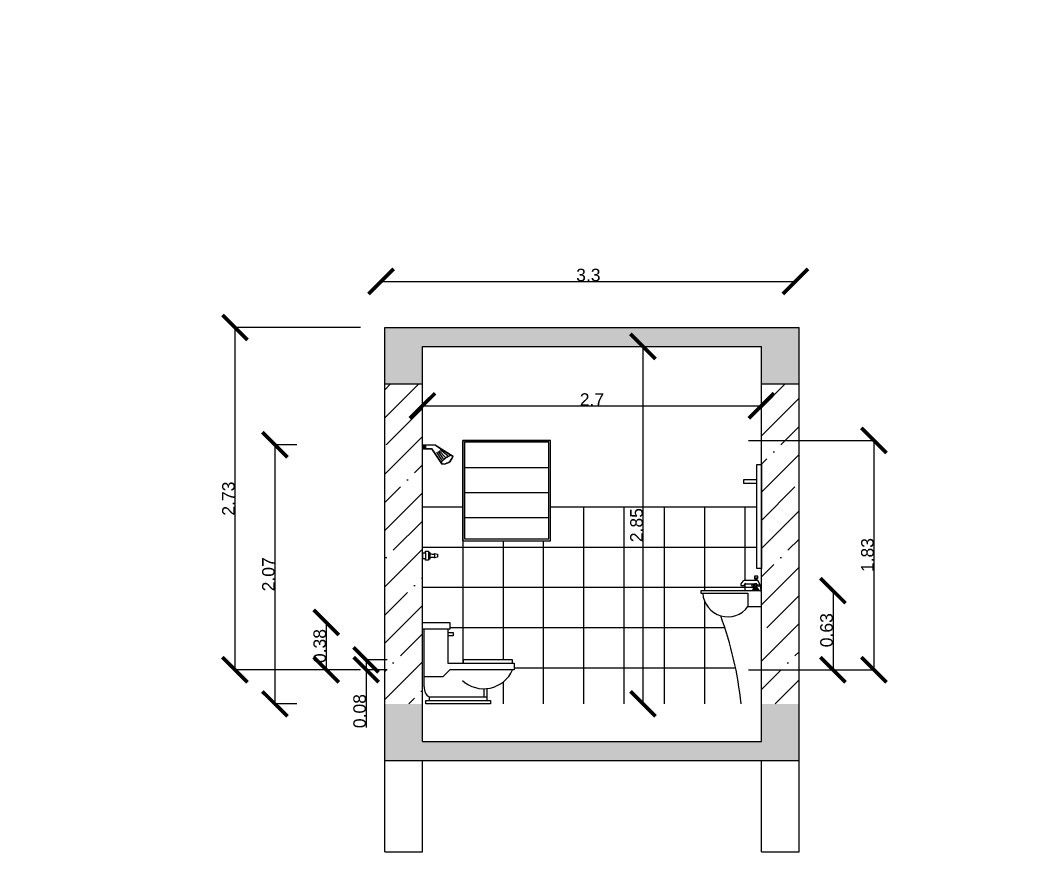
# Model space of a CAD drawing. Header units: metres. Extents: x 3586 to 7307, y 3108 to 6437.
# Drawn here: x 4052.3 to 4060.34, y 3234.52 to 3241.28 of the extents above; entities that cross this region are included whole.
import ezdxf

# ---------------------------------------------------------------- set-up
doc = ezdxf.new("R2010")
doc.units = ezdxf.units.M
doc.layers.add('FURNITURE', color=40, linetype='Continuous')
doc.styles.get("Standard").update_dxf_attribs({"font": 'arial.ttf'})
doc.dimstyles.new('ISO-25', dxfattribs={"dimtxt": 0.1, "dimasz": 0.2, "dimexe": 0, "dimexo": 1, "dimgap": 0, "dimtad": 1, "dimdsep": 46, "dimtxsty": 'Standard', "dimblk": 'ARCHTICK', "dimcen": 0, "dimadec": 0, "dimazin": 0, "dimtfac": 1, "dimtmove": 0, "dimatfit": 3, "dimldrblk": 'ARCHTICK', "dimfxl": 1, "dimfxlon": 1, "dimarcsym": 0})

# ---------------------------------------------------------------- blocks, each defined once
blk = doc.blocks.new('_ArchTick')
at = {"color": 0, "linetype": 'ByBlock', "const_width": 0.15}
blk.add_lwpolyline([(-0.5, -0.5), (0.5, 0.5)], dxfattribs=at)
blk = doc.blocks.new('*D531')
at = {"color": 0, "lineweight": -2, "transparency": 16777216}
for p, q in [((4055.0131, 3238.8293), (4054.0131, 3238.8293)), ((4054.0131, 3238.8293), (4054.0131, 3236.102)), ((4055.0131, 3236.102), (4054.0131, 3236.102))]:
    blk.add_line(p, q, dxfattribs=at)
at = {"layer": 'Defpoints', "color": 0, "transparency": 16777216}
for p in [(4058.507, 3238.8293), (4054.0131, 3236.102), (4058.507, 3236.102)]:
    blk.add_point(p, dxfattribs=at)
at = {"color": 0, "lineweight": -2, "transparency": 16777216, "xscale": 0.2, "yscale": 0.2, "zscale": 0.2}
for p, rotation in [((4054.0131, 3238.8293), 90), ((4054.0131, 3236.102), 270)]:
    blk.add_blockref('_ArchTick', p, dxfattribs=dict(at, rotation=rotation))
at = {"color": 0, "transparency": 16777216, "insert": (4053.962, 3237.4656), "char_height": 0.1, "attachment_point": 5, "rotation": 90}
blk.add_mtext('2.73', dxfattribs=at)
blk = doc.blocks.new('*D532')
at = {"color": 0, "lineweight": -2, "transparency": 16777216}
blk.add_line((4055.1781, 3239.1966), (4058.4781, 3239.1966), dxfattribs=at)
at = {"layer": 'Defpoints', "color": 0, "transparency": 16777216}
for p in [(4058.4781, 3239.1966), (4055.1781, 3238.413), (4058.4781, 3238.413)]:
    blk.add_point(p, dxfattribs=at)
at = {"color": 0, "lineweight": -2, "transparency": 16777216, "xscale": 0.2, "yscale": 0.2, "zscale": 0.2, "rotation": 180}
blk.add_blockref('_ArchTick', (4055.1781, 3239.1966), dxfattribs=at)
at = {"color": 0, "lineweight": -2, "transparency": 16777216, "xscale": 0.2, "yscale": 0.2, "zscale": 0.2}
blk.add_blockref('_ArchTick', (4058.4781, 3239.1966), dxfattribs=at)
at = {"color": 0, "transparency": 16777216, "insert": (4056.8281, 3239.2477), "char_height": 0.1, "attachment_point": 5}
blk.add_mtext('3.3', dxfattribs=at)
blk = doc.blocks.new('*D533')
at = {"color": 0, "lineweight": -2, "transparency": 16777216}
blk.add_line((4055.507, 3238.2051), (4058.207, 3238.2051), dxfattribs=at)
at = {"layer": 'Defpoints', "color": 0, "transparency": 16777216}
for p in [(4058.207, 3238.2051), (4055.507, 3237.6523), (4058.207, 3237.6523)]:
    blk.add_point(p, dxfattribs=at)
at = {"color": 0, "lineweight": -2, "transparency": 16777216, "xscale": 0.2, "yscale": 0.2, "zscale": 0.2, "rotation": 180}
blk.add_blockref('_ArchTick', (4055.507, 3238.2051), dxfattribs=at)
at = {"color": 0, "lineweight": -2, "transparency": 16777216, "xscale": 0.2, "yscale": 0.2, "zscale": 0.2}
blk.add_blockref('_ArchTick', (4058.207, 3238.2051), dxfattribs=at)
at = {"color": 0, "transparency": 16777216, "insert": (4056.857, 3238.2553), "char_height": 0.1, "attachment_point": 5}
blk.add_mtext('2.7', dxfattribs=at)
blk = doc.blocks.new('*D534')
at = {"color": 0, "lineweight": -2, "transparency": 16777216}
blk.add_line((4058.7768, 3236.7319), (4058.7768, 3236.102), dxfattribs=at)
at = {"layer": 'Defpoints', "color": 0, "transparency": 16777216}
for p in [(4058.207, 3236.7319), (4058.207, 3236.102), (4058.7768, 3236.102)]:
    blk.add_point(p, dxfattribs=at)
at = {"color": 0, "lineweight": -2, "transparency": 16777216, "xscale": 0.2, "yscale": 0.2, "zscale": 0.2}
for p, rotation in [((4058.7768, 3236.7319), 90), ((4058.7768, 3236.102), 270)]:
    blk.add_blockref('_ArchTick', p, dxfattribs=dict(at, rotation=rotation))
at = {"color": 0, "transparency": 16777216, "insert": (4058.7257, 3236.417), "char_height": 0.1, "attachment_point": 5, "rotation": 90}
blk.add_mtext('0.63', dxfattribs=at)
blk = doc.blocks.new('*D535')
at = {"color": 0, "lineweight": -2, "transparency": 16777216}
blk.add_line((4054.7402, 3236.4791), (4054.7402, 3236.102), dxfattribs=at)
at = {"layer": 'Defpoints', "color": 0, "transparency": 16777216}
for p in [(4055.507, 3236.4791), (4054.7402, 3236.102), (4055.507, 3236.102)]:
    blk.add_point(p, dxfattribs=at)
at = {"color": 0, "lineweight": -2, "transparency": 16777216, "xscale": 0.2, "yscale": 0.2, "zscale": 0.2}
for p, rotation in [((4054.7402, 3236.4791), 90), ((4054.7402, 3236.102), 270)]:
    blk.add_blockref('_ArchTick', p, dxfattribs=dict(at, rotation=rotation))
at = {"color": 0, "transparency": 16777216, "insert": (4054.6891, 3236.2906), "char_height": 0.1, "attachment_point": 5, "rotation": 90}
blk.add_mtext('0.38', dxfattribs=at)
blk = doc.blocks.new('*D536')
at = {"color": 0, "lineweight": -2, "transparency": 16777216}
for p, q in [((4055.2245, 3236.1813), (4055.0578, 3236.1813)), ((4055.0578, 3236.1813), (4055.0578, 3236.102)), ((4055.2245, 3236.102), (4055.0578, 3236.102)), ((4055.0578, 3236.102), (4055.0578, 3235.642))]:
    blk.add_line(p, q, dxfattribs=at)
at = {"layer": 'Defpoints', "color": 0, "transparency": 16777216}
for p in [(4056.2245, 3236.1813), (4055.0578, 3236.102), (4056.2245, 3236.102)]:
    blk.add_point(p, dxfattribs=at)
at = {"color": 0, "lineweight": -2, "transparency": 16777216, "xscale": 0.2, "yscale": 0.2, "zscale": 0.2}
for p, rotation in [((4055.0578, 3236.1813), 90), ((4055.0578, 3236.102), 270)]:
    blk.add_blockref('_ArchTick', p, dxfattribs=dict(at, rotation=rotation))
at = {"color": 0, "transparency": 16777216, "insert": (4055.0068, 3235.772), "char_height": 0.1, "attachment_point": 5, "rotation": 90}
blk.add_mtext('0.08', dxfattribs=at)
blk = doc.blocks.new('*D537')
at = {"color": 0, "lineweight": -2, "transparency": 16777216}
for p, q in [((4054.507, 3237.8956), (4054.3318, 3237.8956)), ((4054.3318, 3237.8956), (4054.3318, 3235.8293)), ((4054.507, 3235.8293), (4054.3318, 3235.8293))]:
    blk.add_line(p, q, dxfattribs=at)
at = {"layer": 'Defpoints', "color": 0, "transparency": 16777216}
for p in [(4055.507, 3237.8956), (4054.3318, 3235.8293), (4055.507, 3235.8293)]:
    blk.add_point(p, dxfattribs=at)
at = {"color": 0, "lineweight": -2, "transparency": 16777216, "xscale": 0.2, "yscale": 0.2, "zscale": 0.2}
for p, rotation in [((4054.3318, 3237.8956), 90), ((4054.3318, 3235.8293), 270)]:
    blk.add_blockref('_ArchTick', p, dxfattribs=dict(at, rotation=rotation))
at = {"color": 0, "transparency": 16777216, "insert": (4054.2807, 3236.8624), "char_height": 0.1, "attachment_point": 5, "rotation": 90}
blk.add_mtext('2.07', dxfattribs=at)
blk = doc.blocks.new('*D538')
at = {"color": 0, "lineweight": -2, "transparency": 16777216}
for p, q in [((4058.1026, 3237.9293), (4059.1026, 3237.9293)), ((4059.1026, 3237.9293), (4059.1026, 3236.102)), ((4058.1026, 3236.102), (4059.1026, 3236.102))]:
    blk.add_line(p, q, dxfattribs=at)
at = {"layer": 'Defpoints', "color": 0, "transparency": 16777216}
for p in [(4055.8278, 3237.9293), (4055.8278, 3236.102), (4059.1026, 3236.102)]:
    blk.add_point(p, dxfattribs=at)
at = {"color": 0, "lineweight": -2, "transparency": 16777216, "xscale": 0.2, "yscale": 0.2, "zscale": 0.2}
for p, rotation in [((4059.1026, 3237.9293), 90), ((4059.1026, 3236.102), 270)]:
    blk.add_blockref('_ArchTick', p, dxfattribs=dict(at, rotation=rotation))
at = {"color": 0, "transparency": 16777216, "insert": (4059.0515, 3237.0156), "char_height": 0.1, "attachment_point": 5, "rotation": 90}
blk.add_mtext('1.83', dxfattribs=at)
blk = doc.blocks.new('*D539')
at = {"color": 0, "lineweight": -2, "transparency": 16777216}
blk.add_line((4057.263, 3238.6793), (4057.263, 3235.8293), dxfattribs=at)
at = {"layer": 'Defpoints', "color": 0, "transparency": 16777216}
for p in [(4057.4295, 3238.6793), (4057.263, 3235.8293), (4057.4318, 3235.8293)]:
    blk.add_point(p, dxfattribs=at)
at = {"color": 0, "lineweight": -2, "transparency": 16777216, "xscale": 0.2, "yscale": 0.2, "zscale": 0.2}
for p, rotation in [((4057.263, 3238.6793), 90), ((4057.263, 3235.8293), 270)]:
    blk.add_blockref('_ArchTick', p, dxfattribs=dict(at, rotation=rotation))
at = {"color": 0, "transparency": 16777216, "insert": (4057.2119, 3237.2543), "char_height": 0.1, "attachment_point": 5, "rotation": 90}
blk.add_mtext('2.85', dxfattribs=at)
blk = doc.blocks.new('*D568')
at = {"color": 0, "lineweight": -2, "transparency": 16777216}
for p, q in [((4079.8161, 3238.5544), (4079.8161, 3237.8544)), ((4032.2083, 3238.2008), (4032.2083, 3237.2811))]:
    blk.add_line(p, q, dxfattribs=at)
at = {"layer": 'Defpoints', "color": 0, "transparency": 16777216}
for p in [(4079.5423, 3238.5544), (4031.3039, 3238.2008), (4079.5423, 3237.8544), (4079.8161, 3237.8544), (4031.3039, 3237.2811), (4032.2083, 3237.2811)]:
    blk.add_point(p, dxfattribs=at)
at = {"color": 0, "lineweight": -2, "transparency": 16777216, "xscale": 0.2, "yscale": 0.2, "zscale": 0.2}
for p, rotation in [((4079.8161, 3238.5544), 90), ((4032.2083, 3238.2008), 90), ((4079.8161, 3237.8544), 270), ((4032.2083, 3237.2811), 270)]:
    blk.add_blockref('_ArchTick', p, dxfattribs=dict(at, rotation=rotation))
at = {"color": 0, "transparency": 16777216, "char_height": 0.1, "attachment_point": 5, "rotation": 90}
for s, insert in [('0.7', (4079.765, 3238.2044)), ('0.92', (4032.1573, 3237.741))]:
    blk.add_mtext(s, dxfattribs=dict(at, insert=insert))
blk = doc.blocks.new('*D569')
at = {"color": 0, "lineweight": -2, "transparency": 16777216}
for p, q in [((4078.2423, 3238.2082), (4079.2423, 3238.2082)), ((4037.1659, 3237.931), (4037.1659, 3237.2811))]:
    blk.add_line(p, q, dxfattribs=at)
at = {"layer": 'Defpoints', "color": 0, "transparency": 16777216}
for p in [(4079.2423, 3238.2082), (4078.2423, 3238.1529), (4079.2423, 3238.1529), (4037.8242, 3237.931), (4037.1659, 3237.2811), (4037.8242, 3237.2811)]:
    blk.add_point(p, dxfattribs=at)
at = {"color": 0, "lineweight": -2, "transparency": 16777216, "xscale": 0.2, "yscale": 0.2, "zscale": 0.2}
for p, rotation in [((4078.2423, 3238.2082), 180), ((4037.1659, 3237.931), 90), ((4037.1659, 3237.2811), 270)]:
    blk.add_blockref('_ArchTick', p, dxfattribs=dict(at, rotation=rotation))
blk.add_blockref('_ArchTick', (4079.2423, 3238.2082), dxfattribs=at)
at = {"color": 0, "transparency": 16777216, "insert": (4078.7423, 3238.2584), "char_height": 0.1, "attachment_point": 5}
blk.add_mtext('1', dxfattribs=at)
at = {"color": 0, "transparency": 16777216, "insert": (4037.1149, 3237.6061), "char_height": 0.1, "attachment_point": 5, "rotation": 90}
blk.add_mtext('0.65', dxfattribs=at)
blk = doc.blocks.new('*D570')
at = {"color": 0, "lineweight": -2, "transparency": 16777216}
for p, q in [((4078.2423, 3240.9468), (4079.2423, 3240.9468)), ((4040.8423, 3238.1838), (4040.8423, 3237.2811))]:
    blk.add_line(p, q, dxfattribs=at)
at = {"layer": 'Defpoints', "color": 0, "transparency": 16777216}
for p in [(4078.2423, 3241.0369), (4079.2423, 3241.0369), (4079.2423, 3240.9468), (4040.3076, 3238.1838), (4040.3076, 3237.2811), (4040.8423, 3237.2811)]:
    blk.add_point(p, dxfattribs=at)
at = {"color": 0, "lineweight": -2, "transparency": 16777216, "xscale": 0.2, "yscale": 0.2, "zscale": 0.2}
for p, rotation in [((4078.2423, 3240.9468), 180), ((4040.8423, 3238.1838), 90), ((4040.8423, 3237.2811), 270)]:
    blk.add_blockref('_ArchTick', p, dxfattribs=dict(at, rotation=rotation))
blk.add_blockref('_ArchTick', (4079.2423, 3240.9468), dxfattribs=at)
at = {"color": 0, "transparency": 16777216, "insert": (4078.7423, 3240.997), "char_height": 0.1, "attachment_point": 5}
blk.add_mtext('1', dxfattribs=at)
at = {"color": 0, "transparency": 16777216, "insert": (4040.7913, 3237.7325), "char_height": 0.1, "attachment_point": 5, "rotation": 90}
blk.add_mtext('0.9', dxfattribs=at)
blk = doc.blocks.new('*D571')
at = {"color": 0, "lineweight": -2, "transparency": 16777216}
for p, q in [((4076.7423, 3238.852), (4077.0423, 3238.852)), ((4040.7447, 3232.0233), (4040.7447, 3231.3734))]:
    blk.add_line(p, q, dxfattribs=at)
at = {"layer": 'Defpoints', "color": 0, "transparency": 16777216}
for p in [(4077.0423, 3238.852), (4076.7423, 3238.7293), (4077.0423, 3238.7293), (4040.3076, 3232.0233), (4040.3076, 3231.3734), (4040.7447, 3231.3734)]:
    blk.add_point(p, dxfattribs=at)
at = {"color": 0, "lineweight": -2, "transparency": 16777216, "xscale": 0.2, "yscale": 0.2, "zscale": 0.2}
for p, rotation in [((4076.7423, 3238.852), 180), ((4040.7447, 3232.0233), 90), ((4040.7447, 3231.3734), 270)]:
    blk.add_blockref('_ArchTick', p, dxfattribs=dict(at, rotation=rotation))
blk.add_blockref('_ArchTick', (4077.0423, 3238.852), dxfattribs=at)
at = {"color": 0, "transparency": 16777216, "insert": (4076.8923, 3238.9031), "char_height": 0.1, "attachment_point": 5}
blk.add_mtext('0.3', dxfattribs=at)
at = {"color": 0, "transparency": 16777216, "insert": (4040.6937, 3231.6984), "char_height": 0.1, "attachment_point": 5, "rotation": 90}
blk.add_mtext('0.65', dxfattribs=at)
blk = doc.blocks.new('*D572')
at = {"color": 0, "lineweight": -2, "transparency": 16777216}
for p, q in [((4076.7423, 3240.408), (4077.0423, 3240.408)), ((4037.1966, 3232.2761), (4037.1966, 3231.3734))]:
    blk.add_line(p, q, dxfattribs=at)
at = {"layer": 'Defpoints', "color": 0, "transparency": 16777216}
for p in [(4076.7423, 3240.5161), (4077.0423, 3240.5161), (4077.0423, 3240.408), (4037.6076, 3232.2761), (4037.1966, 3231.3734), (4037.6076, 3231.3734)]:
    blk.add_point(p, dxfattribs=at)
at = {"color": 0, "lineweight": -2, "transparency": 16777216, "xscale": 0.2, "yscale": 0.2, "zscale": 0.2}
for p, rotation in [((4076.7423, 3240.408), 180), ((4037.1966, 3232.2761), 90), ((4037.1966, 3231.3734), 270)]:
    blk.add_blockref('_ArchTick', p, dxfattribs=dict(at, rotation=rotation))
blk.add_blockref('_ArchTick', (4077.0423, 3240.408), dxfattribs=at)
at = {"color": 0, "transparency": 16777216, "insert": (4076.8923, 3240.4591), "char_height": 0.1, "attachment_point": 5}
blk.add_mtext('0.3', dxfattribs=at)
at = {"color": 0, "transparency": 16777216, "insert": (4037.1455, 3231.8248), "char_height": 0.1, "attachment_point": 5, "rotation": 90}
blk.add_mtext('0.9', dxfattribs=at)
blk = doc.blocks.new('*D573')
at = {"color": 0, "lineweight": -2, "transparency": 16777216}
for p, q in [((4078.2423, 3246.5916), (4079.2423, 3246.5916)), ((4032.2418, 3233.5269), (4032.45, 3233.5269)), ((4032.45, 3233.5269), (4032.45, 3231.3584)), ((4032.2418, 3231.3584), (4032.45, 3231.3584))]:
    blk.add_line(p, q, dxfattribs=at)
at = {"layer": 'Defpoints', "color": 0, "transparency": 16777216}
for p in [(4078.2423, 3246.5949), (4079.2423, 3246.5949), (4079.2423, 3246.5916), (4031.2418, 3233.5269), (4031.2418, 3231.3584), (4032.45, 3231.3584)]:
    blk.add_point(p, dxfattribs=at)
at = {"color": 0, "lineweight": -2, "transparency": 16777216, "xscale": 0.2, "yscale": 0.2, "zscale": 0.2}
for p, rotation in [((4078.2423, 3246.5916), 180), ((4032.45, 3233.5269), 90), ((4032.45, 3231.3584), 270)]:
    blk.add_blockref('_ArchTick', p, dxfattribs=dict(at, rotation=rotation))
blk.add_blockref('_ArchTick', (4079.2423, 3246.5916), dxfattribs=at)
at = {"color": 0, "transparency": 16777216, "insert": (4078.7423, 3246.6418), "char_height": 0.1, "attachment_point": 5}
blk.add_mtext('1', dxfattribs=at)
at = {"color": 0, "transparency": 16777216, "insert": (4032.3998, 3232.4427), "char_height": 0.1, "attachment_point": 5, "rotation": 90}
blk.add_mtext('2.17', dxfattribs=at)

msp = doc.modelspace()

# ---------------------------------------------------------------- hatches: boundary and pattern name
h = msp.add_hatch(color=0)
h.dxf.hatch_style = 1
h.paths.add_polyline_path([(4055.207, 3238.3793), (4055.507, 3238.3793), (4055.507, 3238.6793), (4058.207, 3238.6793), (4058.207, 3238.3793), (4058.507, 3238.3793), (4058.507, 3238.8293), (4055.207, 3238.8293)])
h.paths.add_polyline_path([(4055.507, 3235.8293), (4055.207, 3235.8293), (4055.207, 3235.3793), (4058.507, 3235.3793), (4058.507, 3235.8293), (4058.207, 3235.8293), (4058.207, 3235.5293), (4055.507, 3235.5293)])
h = msp.add_hatch()
h.set_pattern_fill('ANSI35', color=0, scale=0.05)
h.set_pattern_definition([(45, (18.48082, -0.2727), (-0.224506403, 0.224506403), []), (45, (18.70532, -0.2727), (-0.224506403, 0.224506403), [0.396875, -0.079375, 0, -0.079375])])
h.paths.add_polyline_path([(4055.507, 3238.3793), (4055.207, 3238.3793), (4055.207, 3235.8293), (4055.507, 3235.8293)])
h.paths.add_polyline_path([(4058.507, 3238.3793), (4058.207, 3238.3793), (4058.207, 3235.8293), (4058.507, 3235.8293)])

# ---------------------------------------------------------------- linework, layer by layer
for p, q in [((4055.207, 3234.6501), (4055.207, 3238.8293)), ((4055.207, 3238.8293), (4058.507, 3238.8293)), ((4058.507, 3234.6501), (4058.507, 3238.8293)), ((4055.507, 3238.6793), (4058.207, 3238.6793)), ((4055.507, 3235.5293), (4055.507, 3238.6793)), ((4058.207, 3235.5293), (4058.207, 3238.6793)), ((4055.207, 3238.3793), (4055.507, 3238.3793)), ((4058.207, 3238.3793), (4058.507, 3238.3793)), ((4055.8278, 3237.9293), (4056.5278, 3237.9293)), ((4055.8278, 3237.1293), (4055.8278, 3237.9293)), ((4056.5278, 3237.1293), (4056.5278, 3237.9293)), ((4055.8428, 3237.7147), (4056.5128, 3237.7147)), ((4055.8428, 3237.5143), (4056.5128, 3237.5143)), ((4055.507, 3237.4007), (4055.8278, 3237.4007)), ((4056.5278, 3237.4007), (4058.1697, 3237.4007)), ((4056.7902, 3237.4007), (4056.7902, 3235.8293)), ((4057.111, 3237.4007), (4057.111, 3235.8293)), ((4057.4318, 3237.4007), (4057.4318, 3235.8293)), ((4057.7527, 3237.4007), (4057.7527, 3236.7319)), ((4058.0735, 3237.4007), (4058.0735, 3236.8135)), ((4055.8428, 3237.3139), (4056.5128, 3237.3139)), ((4055.507, 3237.0799), (4058.1697, 3237.0799)), ((4055.8278, 3237.1293), (4055.8278, 3236.1542)), ((4056.1486, 3237.1293), (4056.1486, 3236.1813)), ((4056.4694, 3237.1293), (4056.4694, 3235.8293)), ((4055.507, 3237.0345), (4055.507, 3236.9863)), ((4055.5311, 3237.0465), (4055.5551, 3237.0465)), ((4055.5311, 3237.0345), (4055.5311, 3237.0465)), ((4055.5311, 3236.9743), (4055.5311, 3236.9863)), ((4055.5551, 3237.0465), (4055.5551, 3236.9743)), ((4055.5672, 3237.0345), (4055.5551, 3237.0345)), ((4055.5551, 3236.9863), (4055.5672, 3236.9863)), ((4055.5672, 3236.9863), (4055.5672, 3237.0345)), ((4055.6033, 3237.0285), (4055.6273, 3237.0224)), ((4055.6273, 3236.9984), (4055.6033, 3236.9924)), ((4055.6273, 3237.0224), (4055.6273, 3236.9984)), ((4055.5551, 3236.9743), (4055.5311, 3236.9743)), ((4058.1778, 3236.8475), (4058.1506, 3236.8475)), ((4058.1506, 3236.8339), (4058.1778, 3236.8339)), ((4058.1574, 3236.8271), (4058.1574, 3236.8135)), ((4058.171, 3236.8135), (4058.171, 3236.8271)), ((4055.507, 3236.7591), (4058.1697, 3236.7591)), ((4058.0419, 3236.7727), (4058.0691, 3236.7727)), ((4058.1778, 3236.8135), (4058.0691, 3236.8135)), ((4058.0735, 3236.7844), (4058.0735, 3236.7319)), ((4058.0827, 3236.7863), (4058.1506, 3236.7863)), ((4058.1506, 3236.7761), (4058.1438, 3236.7761)), ((4058.1506, 3236.7693), (4058.1438, 3236.7693)), ((4058.1478, 3236.7523), (4058.1737, 3236.7523)), ((4058.171, 3236.7761), (4058.1778, 3236.7761)), ((4058.171, 3236.7693), (4058.1778, 3236.7693)), ((4058.207, 3236.7319), (4057.7251, 3236.7319)), ((4057.7251, 3236.7319), (4057.7251, 3236.7115)), ((4057.7251, 3236.7115), (4058.0997, 3236.7115)), ((4058.0997, 3236.7115), (4058.0997, 3236.6051)), ((4058.1982, 3236.7319), (4058.1234, 3236.7319)), ((4058.1849, 3236.7387), (4058.1368, 3236.7387)), ((4058.205, 3236.7319), (4058.1982, 3236.7319)), ((4057.7527, 3236.6516), (4057.7527, 3235.8293)), ((4058.0997, 3236.6051), (4058.207, 3236.6051)), ((4055.5205, 3235.9647), (4055.5205, 3236.425)), ((4055.7101, 3236.425), (4055.7101, 3236.1542)), ((4055.7236, 3236.4383), (4057.9149, 3236.4383)), ((4055.7101, 3236.3979), (4055.7507, 3236.3979)), ((4055.7507, 3236.3708), (4055.7101, 3236.3708)), ((4055.7507, 3236.3979), (4055.7507, 3236.3708)), ((4055.8319, 3236.1813), (4055.8319, 3236.1542)), ((4056.2245, 3236.1813), (4055.8319, 3236.1813)), ((4056.2245, 3236.1542), (4056.2245, 3236.1813)), ((4055.7236, 3236.1001), (4055.6695, 3236.0459)), ((4055.7101, 3236.1542), (4056.2381, 3236.1542)), ((4056.2381, 3236.1001), (4055.7236, 3236.1001)), ((4056.2381, 3236.1542), (4056.2381, 3236.1001)), ((4056.2381, 3236.1175), (4058.0002, 3236.1175)), ((4055.6695, 3236.0459), (4055.5205, 3236.0459)), ((4055.9944, 3235.9511), (4055.9944, 3235.8834)), ((4056.0215, 3235.8834), (4056.0215, 3235.9521)), ((4056.1486, 3236.0035), (4056.1486, 3235.8293)), ((4055.5611, 3235.8834), (4055.5611, 3235.8564)), ((4056.0215, 3235.8834), (4055.5611, 3235.8834)), ((4056.0215, 3235.8564), (4056.0215, 3235.8834)), ((4055.507, 3235.5293), (4058.207, 3235.5293)), ((4055.207, 3235.3793), (4058.507, 3235.3793)), ((4055.507, 3234.6501), (4055.507, 3235.3793)), ((4058.207, 3234.6501), (4058.207, 3235.3793)), ((4055.207, 3234.6501), (4055.507, 3234.6501)), ((4058.207, 3234.6501), (4058.507, 3234.6501))]:
    msp.add_line(p, q)
for points in [[(4055.8278, 3237.1293), (4056.5278, 3237.1293), (4056.5278, 3237.9293), (4055.8278, 3237.9293)], [(4055.8428, 3237.1443), (4056.5128, 3237.1443), (4056.5128, 3237.9143), (4055.8428, 3237.9143)], [(4058.207, 3236.9077), (4058.1697, 3236.9077), (4058.1697, 3237.7386), (4058.207, 3237.7386)], [(4058.1697, 3237.6155), (4058.0626, 3237.6155), (4058.0626, 3237.5887), (4058.1697, 3237.5887)], [(4055.507, 3237.0345), (4055.5311, 3237.0345), (4055.5311, 3236.9863), (4055.507, 3236.9863)], [(4058.171, 3236.7591), (4058.171, 3236.7863), (4058.1506, 3236.7863), (4058.1506, 3236.7591)], [(4055.507, 3236.425), (4055.507, 3236.4791), (4055.7236, 3236.4791), (4055.7236, 3236.425)], [(4055.5341, 3235.8293), (4055.5341, 3235.8564), (4056.0485, 3235.8564), (4056.0485, 3235.8293)]]:
    msp.add_lwpolyline(points, close=True)
for points in [[(4058.1506, 3236.8475), (4058.1506, 3236.8339)], [(4058.1574, 3236.8271), (4058.171, 3236.8271)], [(4058.1778, 3236.8339), (4058.1778, 3236.8475)]]:
    msp.add_lwpolyline(points)
for centre in [(4058.137, 3236.7727), (4058.1608, 3236.7727), (4058.1846, 3236.7727)]:
    msp.add_circle(centre, 0.0076)
for centre, radius, start, end in [((4055.692, 3238.1233), 1.1044, 263.51055, 265.3666), ((4055.692, 3235.8975), 1.1044, 94.6412, 96.48945), ((4055.7408, 3237.01), 0.1387, 172.4348, 187.3001), ((4055.5496, 3237.0103), 0.0567, 341.60302, 18.397), ((4058.1572, 3236.8337), 0.0066, 178.22244, 271.7776), ((4058.1712, 3236.8337), 0.0066, 268.2224, 1.7776), ((4058.0872, 3236.7719), 0.0454, 113.60263, 179.01723), ((4058.0801, 3236.7753), 0.0113, 77.0192, 192.9808), ((4058.1132, 3236.7693), 0.0387, 285.2551, 344.7449), ((4058.2287, 3236.7242), 0.092, 150.51265, 170.29051), ((4058.2084, 3236.7693), 0.0387, 195.2551, 254.7449), ((4058.0668, 3236.7312), 0.1382, 0.3166, 36.5533), ((4057.9389, 3236.7234), 0.1996, 183.41046, 323.65768), ((4055.192, 3235.5431), 2.8663, 5.73084, 20.1818), ((4055.9944, 3236.2028), 0.2521, 227.7453, 335.9381), ((4055.6085, 3235.9579), 0.0883, 175.6013, 237.5288)]:
    msp.add_arc(centre, radius, start, end)
at = {"layer": 'FURNITURE'}
for p, q in [((4055.507, 3237.8956), (4055.6073, 3237.8956)), ((4055.507, 3237.8956), (4055.507, 3237.8631)), ((4055.5092, 3237.8956), (4055.5092, 3237.8631)), ((4055.5135, 3237.8956), (4055.5135, 3237.8631)), ((4055.5178, 3237.8956), (4055.5178, 3237.8631)), ((4055.5222, 3237.8956), (4055.5222, 3237.8631)), ((4055.5265, 3237.8956), (4055.5265, 3237.8631)), ((4055.5308, 3237.8956), (4055.5308, 3237.8631)), ((4055.5308, 3237.8934), (4055.6067, 3237.8934)), ((4055.6067, 3237.8934), (4055.7335, 3237.813)), ((4055.6073, 3237.8956), (4055.7509, 3237.8046)), ((4055.507, 3237.8631), (4055.5788, 3237.8631)), ((4055.5308, 3237.8653), (4055.58, 3237.8653)), ((4055.5788, 3237.8631), (4055.6588, 3237.7433)), ((4055.58, 3237.8653), (4055.6601, 3237.7452)), ((4055.6198, 3237.835), (4055.6584, 3237.7751)), ((4055.6326, 3237.8422), (4055.6712, 3237.7837)), ((4055.6905, 3237.7944), (4055.6412, 3237.8457)), ((4055.709, 3237.8054), (4055.6492, 3237.8532)), ((4055.7358, 3237.8116), (4055.7485, 3237.8036))]:
    msp.add_line(p, q, dxfattribs=at)
at = {"layer": 'FURNITURE', "const_width": 0.000203}
for points in [[(4055.7092, 3237.793, -1), (4055.7073, 3237.793, -1)], [(4055.7207, 3237.7991, -1), (4055.7189, 3237.7991, -1)], [(4055.723, 3237.7881, -1), (4055.7212, 3237.7881, -1)], [(4055.7351, 3237.8058, -1), (4055.7333, 3237.8058, -1)], [(4055.7354, 3237.7958, -1), (4055.7335, 3237.7958, -1)], [(4055.7421, 3237.7855, -1), (4055.7402, 3237.7855, -1)], [(4055.7454, 3237.8008, -1), (4055.7436, 3237.8008, -1)], [(4055.6593, 3237.7501, -1), (4055.6575, 3237.7501, -1)], [(4055.6657, 3237.7447, -1), (4055.6639, 3237.7447, -1)], [(4055.6683, 3237.7599, -1), (4055.6665, 3237.7599, -1)], [(4055.6799, 3237.7471, -1), (4055.678, 3237.7471, -1)], [(4055.6809, 3237.7612, -1), (4055.6791, 3237.7612, -1)], [(4055.684, 3237.774, -1), (4055.6822, 3237.774, -1)], [(4055.695, 3237.766, -1), (4055.6932, 3237.766, -1)], [(4055.6966, 3237.7571, -1), (4055.6947, 3237.7571, -1)], [(4055.7007, 3237.7827, -1), (4055.6989, 3237.7827, -1)], [(4055.7017, 3237.7494, -1), (4055.6999, 3237.7494, -1)], [(4055.7074, 3237.7725, -1), (4055.7055, 3237.7725, -1)], [(4055.7174, 3237.7617, -1), (4055.7156, 3237.7617, -1)], [(4055.7179, 3237.7773, -1), (4055.7161, 3237.7773, -1)], [(4055.7272, 3237.7689, -1), (4055.7253, 3237.7689, -1)], [(4055.7359, 3237.7771, -1), (4055.7341, 3237.7771, -1)]]:
    msp.add_lwpolyline(points, format="xyb", close=True, dxfattribs=at)
at = {"layer": 'FURNITURE'}
for centre, radius, start, end in [((4055.8138, 3237.6164), 0.2124, 112.2146, 139.11519), ((4055.8138, 3237.6164), 0.2102, 111.79361, 139.27805), ((4055.6742, 3237.82), 0.0783, 258.63571, 348.66162), ((4055.6742, 3237.82), 0.0761, 259.30653, 347.54499)]:
    msp.add_arc(centre, radius, start, end, dxfattribs=at)

# ---------------------------------------------------------------- dimensions: what is measured, and where the dimension line sits
for base, p1, p2, picture, middle in [((4079.2423, 3246.5916), (4078.2423, 3246.5949), (4079.2423, 3246.5949), '*D573', (4078.7423, 3246.6418)), ((4079.2423, 3240.9468), (4078.2423, 3241.0369), (4079.2423, 3241.0369), '*D570', (4078.7423, 3240.997)), ((4077.0423, 3240.408), (4076.7423, 3240.5161), (4077.0423, 3240.5161), '*D572', (4076.8923, 3240.4591)), ((4058.4781, 3239.1966), (4055.1781, 3238.413), (4058.4781, 3238.413), '*D532', (4056.8281, 3239.2477)), ((4077.0423, 3238.852), (4076.7423, 3238.7293), (4077.0423, 3238.7293), '*D571', (4076.8923, 3238.9031)), ((4079.2423, 3238.2082), (4078.2423, 3238.1529), (4079.2423, 3238.1529), '*D569', (4078.7423, 3238.2584)), ((4058.207, 3238.2051), (4055.507, 3237.6523), (4058.207, 3237.6523), '*D533', (4056.857, 3238.2553))]:
    dim = msp.add_linear_dim(base=base, p1=p1, p2=p2, dimstyle='ISO-25')
    dim.commit()
    dim.dimension.update_dxf_attribs({"geometry": picture, "text_midpoint": middle})
for base, p1, p2, picture, middle in [((4032.45, 3231.3584), (4031.2418, 3233.5269), (4031.2418, 3231.3584), '*D573', (4032.3998, 3232.4427)), ((4040.8423, 3237.2811), (4040.3076, 3238.1838), (4040.3076, 3237.2811), '*D570', (4040.7913, 3237.7325)), ((4037.1966, 3231.3734), (4037.6076, 3232.2761), (4037.6076, 3231.3734), '*D572', (4037.1455, 3231.8248)), ((4054.0131, 3236.102), (4058.507, 3238.8293), (4058.507, 3236.102), '*D531', (4053.962, 3237.4656)), ((4057.263, 3235.8293), (4057.4295, 3238.6793), (4057.4318, 3235.8293), '*D539', (4057.2119, 3237.2543)), ((4079.8161, 3237.8544), (4079.5423, 3238.5544), (4079.5423, 3237.8544), '*D568', (4079.765, 3238.2044)), ((4032.2083, 3237.2811), (4031.3039, 3238.2008), (4031.3039, 3237.2811), '*D568', (4032.1573, 3237.741)), ((4037.1659, 3237.2811), (4037.8242, 3237.931), (4037.8242, 3237.2811), '*D569', (4037.1149, 3237.6061)), ((4059.1026, 3236.102), (4055.8278, 3237.9293), (4055.8278, 3236.102), '*D538', (4059.0515, 3237.0156)), ((4054.3318, 3235.8293), (4055.507, 3237.8956), (4055.507, 3235.8293), '*D537', (4054.2807, 3236.8624)), ((4058.7768, 3236.102), (4058.207, 3236.7319), (4058.207, 3236.102), '*D534', (4058.7257, 3236.417)), ((4054.7402, 3236.102), (4055.507, 3236.4791), (4055.507, 3236.102), '*D535', (4054.6891, 3236.2906)), ((4055.0578, 3236.102), (4056.2245, 3236.1813), (4056.2245, 3236.102), '*D536', (4055.0068, 3235.772))]:
    dim = msp.add_linear_dim(base=base, p1=p1, p2=p2, angle=90, dimstyle='ISO-25')
    dim.commit()
    dim.dimension.update_dxf_attribs({"geometry": picture, "text_midpoint": middle})
dim = msp.add_aligned_dim(p1=(4040.3076, 3232.0233), p2=(4040.3076, 3231.3734), distance=0.4372, dimstyle='ISO-25')
dim.commit()
dim.dimension.update_dxf_attribs({"geometry": '*D571', "text_midpoint": (4040.6937, 3231.6984)})

doc.saveas('drawing.dxf')
